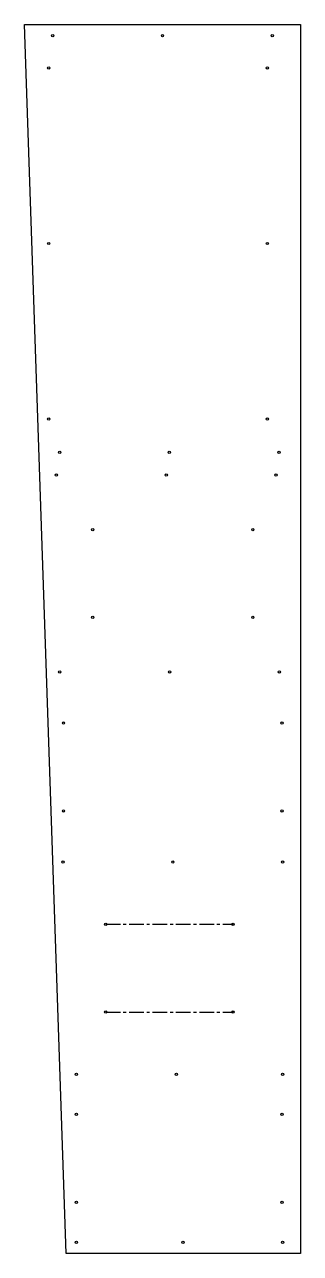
# Model space of a CAD drawing. Header units: inches. Extents: x -19.9 to -10.5, y 233.7 to 275.7.
import ezdxf

# ---------------------------------------------------------------- set-up
doc = ezdxf.new("R2010")
doc.units = ezdxf.units.IN
doc.header["$MEASUREMENT"] = 0
doc.linetypes.add('CENTERX2', pattern=[0.8, 0.5, -0.1, 0.1, -0.1])

msp = doc.modelspace()

# ---------------------------------------------------------------- linework, layer by layer
at = {"color": 7, "linetype": 'Continuous', "lineweight": 25}
for p, q in [((-19.92, 275.7), (-10.5, 275.7)), ((-18.499, 233.7), (-19.92, 275.7)), ((-10.5, 275.7), (-10.5, 233.7)), ((-10.5, 233.7), (-18.499, 233.7))]:
    msp.add_line(p, q, dxfattribs=at)
at = {"color": 7, "linetype": 'CENTERX2'}
for p, q in [((-17.15, 244.95), (-12.8, 244.95)), ((-17.15, 241.95), (-12.8, 241.95))]:
    msp.add_line(p, q, dxfattribs=at)
at = {"color": 7, "linetype": 'Continuous', "lineweight": 25}
for centre, radius in [((-18.96, 275.325), 0.0391), ((-15.21, 275.325), 0.0391), ((-11.46, 275.325), 0.0391), ((-19.095, 274.218), 0.0391), ((-11.625, 274.218), 0.0391), ((-19.095, 268.218), 0.0391), ((-11.625, 268.218), 0.0391), ((-19.095, 262.218), 0.0391), ((-11.625, 262.218), 0.0391), ((-18.72, 261.081), 0.0391), ((-14.977, 261.081), 0.0391), ((-11.227, 261.081), 0.0391), ((-18.833, 260.302), 0.0391), ((-15.083, 260.302), 0.0391), ((-11.333, 260.302), 0.0391), ((-17.592, 258.438), 0.0391), ((-12.125, 258.438), 0.0391), ((-17.592, 255.439), 0.0391), ((-12.125, 255.439), 0.0391), ((-18.719, 253.575), 0.0391), ((-14.969, 253.575), 0.0391), ((-11.219, 253.575), 0.0391), ((-18.592, 251.825), 0.0391), ((-11.125, 251.825), 0.0391), ((-18.592, 248.825), 0.0391), ((-11.125, 248.825), 0.0391), ((-18.608, 247.075), 0.0391), ((-14.858, 247.075), 0.0391), ((-11.108, 247.075), 0.0391), ((-17.15, 244.95), 0.0391), ((-12.8, 244.95), 0.04), ((-17.15, 241.95), 0.0391), ((-12.8, 241.95), 0.04), ((-18.15, 239.825), 0.0391), ((-14.735, 239.825), 0.0391), ((-11.108, 239.825), 0.0391), ((-18.15, 238.45), 0.0391), ((-11.125, 238.45), 0.0391), ((-18.15, 235.45), 0.0391), ((-11.125, 235.45), 0.0391), ((-18.15, 234.075), 0.0391), ((-14.512, 234.075), 0.0391), ((-11.108, 234.075), 0.0391)]:
    msp.add_circle(centre, radius, dxfattribs=at)

doc.saveas('drawing.dxf')
